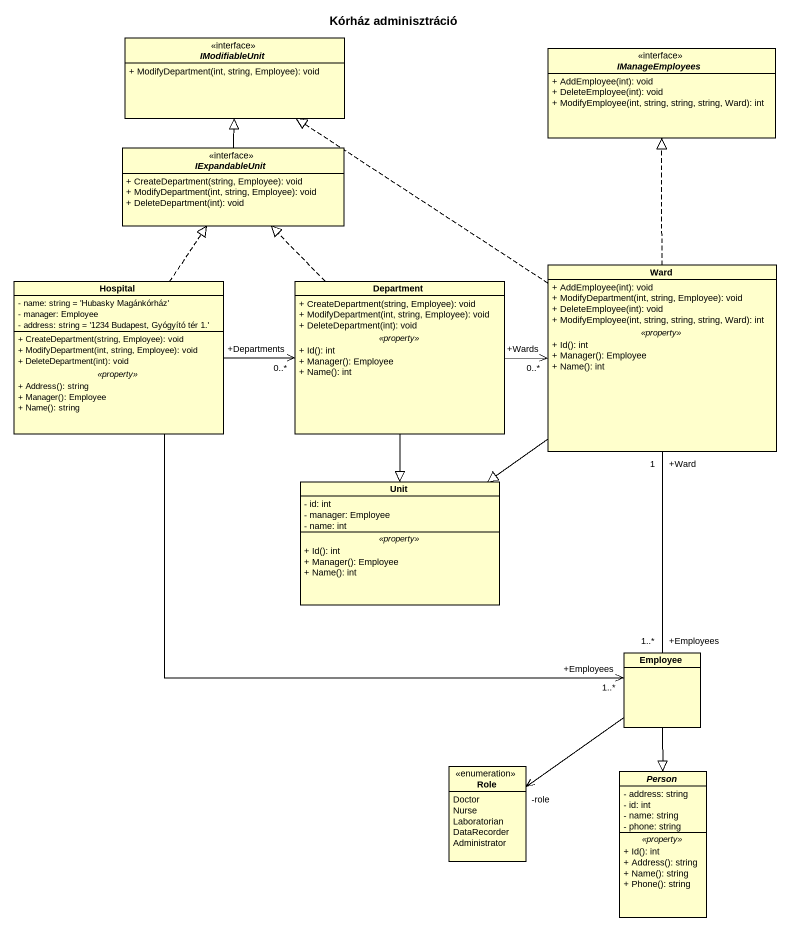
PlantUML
@startuml
title Kórház adminisztráció
hide circle
hide empty members
skinparam classAttributeIconSize 0
interface IModifiableUnit <<interface>> {
  + ModifyDepartment(int, string, Employee): void
}
interface IManageEmployees <<interface>> {
  + AddEmployee(int): void
  + DeleteEmployee(int): void
  + ModifyEmployee(int, string, string, string, Ward): int
}
interface IExpandableUnit <<interface>> {
  + CreateDepartment(string, Employee): void
  + ModifyDepartment(int, string, Employee): void
  + DeleteDepartment(int): void
}
class Hospital {
  - name: string = 'Hubasky Magánkórház'
  - manager: Employee
  - address: string = '1234 Budapest, Gyógyító tér 1.'
  --
  + CreateDepartment(string, Employee): void
  + ModifyDepartment(int, string, Employee): void
  + DeleteDepartment(int): void
  .. <<property>> ..
  + Address(): string
  + Manager(): Employee
  + Name(): string
}
class Department {
  + CreateDepartment(string, Employee): void
  + ModifyDepartment(int, string, Employee): void
  + DeleteDepartment(int): void
  .. <<property>> ..
  + Id(): int
  + Manager(): Employee
  + Name(): int
}
class Ward {
  + AddEmployee(int): void
  + ModifyDepartment(int, string, Employee): void
  + DeleteEmployee(int): void
  + ModifyEmployee(int, string, string, string, Ward): int
  .. <<property>> ..
  + Id(): int
  + Manager(): Employee
  + Name(): int
}
class Unit {
  - id: int
  - manager: Employee
  - name: int
  .. <<property>> ..
  + Id(): int
  + Manager(): Employee
  + Name(): int
}
class Employee
enum Role {
  Doctor
  Nurse
  Laboratorian
  DataRecorder
  Administrator
}
abstract class "Person" as Person_ {
  - address: string
  - id: int
  - name: string
  - phone: string
  .. <<property>> ..
  + Id(): int
  + Address(): string
  + Name(): string
  + Phone(): string
}
IExpandableUnit -up-|> IModifiableUnit
Hospital .up.|> IExpandableUnit
Hospital -right-> "+Departments\n0..*" Department
Hospital --> "+Employees\n1..*" Employee
Department .up.|> IExpandableUnit
Department -right-> "+Wards\n0..*" Ward
Department --|> Unit
Ward .up.|> IModifiableUnit
Ward .up.|> IManageEmployees
Ward --|> Unit
Ward "+Ward\n1" -- "+Employees\n1..*" Employee
Employee --> "-role" Role
Employee --|> Person_
@enduml
